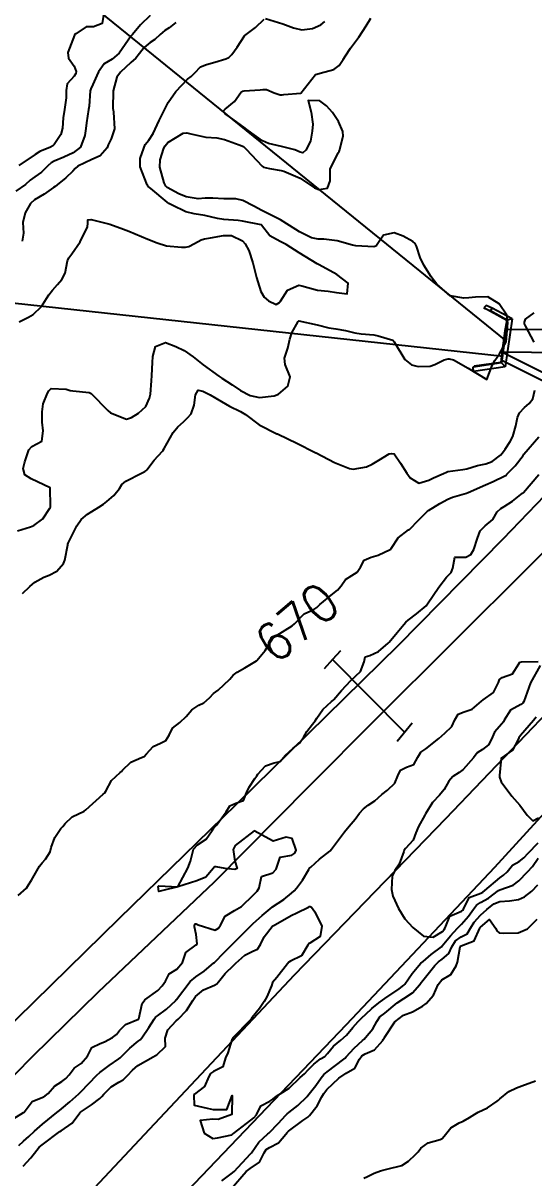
# Model space of a CAD drawing. Header units: metres. Extents: x 298520 to 308411, y 7433745 to 7450750.
# Drawn here: x 300697.7 to 300751.6, y 7446866.2 to 7446988.2 of the extents above; entities that cross this region are included whole.
import ezdxf
from ezdxf.enums import TextEntityAlignment as Align

# ---------------------------------------------------------------- set-up
doc = ezdxf.new("R2010")
doc.units = ezdxf.units.M
doc.header["$LTSCALE"] = 10
doc.linetypes.add('CONTINUO', pattern=[0])
doc.linetypes.add('TRACEJADO', pattern=[8.7, 8, -0.7])
for name, color, linetype in [('BUEIRO', 151, 'Continuous'), ('Cotas', 45, 'Continuous'), ('Curvas de Nivel 1m', 11, 'Continuous'), ('Curvas de Nivel 5m', 15, 'Continuous'), ('GALERIA', 45, 'Continuous'), ('Linha Férrea', 251, 'TRACKS'), ('Pórtico', 62, 'Continuous'), ('TEXTO', 45, 'Continuous'), ('Vias Primárias', 230, 'Continuous')]:
    doc.layers.add(name, color=color, linetype=linetype)
doc.styles.add('Style-STANDARD', font='STANDARD.shx')
doc.linetypes.add('TRACKS', pattern='A,0.15,[130,ltypeshp.shx,S=0.25,R=0,X=0,Y=0],0.15', length=0.3)

msp = doc.modelspace()

# ---------------------------------------------------------------- linework, layer by layer
at = {"layer": 'BUEIRO', "linetype": 'TRACEJADO', "flags": 128}
for points in [[(300774.69, 7446940.2), (300748.26, 7446953.43)], [(300774.17, 7446939.6), (300748.18, 7446952.58)]]:
    msp.add_lwpolyline(points, dxfattribs=at)
at = {"layer": 'BUEIRO', "linetype": 'CONTINUO'}
msp.add_polyline3d([(300746.35, 7446958.13, 667.45), (300747.05, 7446957.81, 669.14), (300747.24, 7446958.09, 669.14), (300746.59, 7446958.36, 667.44)], close=True, dxfattribs=at)
for points in [[(300748.83, 7446956.82, 669.11), (300748.79, 7446956.77, 667.13), (300746.35, 7446958.13, 667.45)], [(300749.36, 7446956.94, 669.1), (300747.24, 7446958.09, 669.14)], [(300748.83, 7446956.82, 669.11), (300747.05, 7446957.81, 669.14)], [(300748.79, 7446956.77, 667.13), (300748.58, 7446955.7, 666.4), (300748.28, 7446953.61, 666.43), (300748.16, 7446952.35, 667.29)], [(300749.36, 7446956.94, 669.1), (300748.83, 7446956.82, 669.11), (300748.22, 7446952.3, 669.18), (300748.61, 7446951.89, 669.18)], [(300749.36, 7446956.94, 669.1), (300748.61, 7446951.89, 669.18)], [(300748.22, 7446952.3, 669.18), (300745.22, 7446951.86, 669.18), (300745.34, 7446951.95, 667.27)], [(300748.61, 7446951.89, 669.18), (300745.28, 7446951.39, 669.17), (300745.22, 7446951.86, 669.18)], [(300748.22, 7446952.3, 669.18), (300748.16, 7446952.35, 667.29), (300745.34, 7446951.95, 667.27)]]:
    msp.add_polyline3d(points, dxfattribs=at)
at = {"layer": 'Curvas de Nivel 1m', "flags": 128}
for points, elevation in [([(300711.11, 7446988.99), (300710.11, 7446988.02), (300709.24, 7446987.01), (300709.18, 7446986.94), (300709.11, 7446986.85), (300707.84, 7446985.03), (300707.09, 7446984.39), (300706.24, 7446983.89), (300705.64, 7446983.05), (300705.48, 7446982.65), (300705.05, 7446981.71), (300704.84, 7446981.27), (300704.79, 7446981.06), (300704.66, 7446979.43), (300704.61, 7446979.06), (300704.4, 7446977.67), (300704.31, 7446977.07), (300704.23, 7446976.31), (300703.75, 7446975.08), (300702.97, 7446974.48), (300702.01, 7446974.05), (300700.96, 7446973.6), (300700.64, 7446973.43), (300700.29, 7446973.12), (300699.62, 7446972.44), (300698.94, 7446971.95), (300698.45, 7446971.61), (300697.93, 7446971.14), (300696.92, 7446970.45)], 668), ([(300697.09, 7446934.55), (300698.49, 7446934.98), (300698.84, 7446935.13), (300699.79, 7446935.84), (300700.52, 7446936.95), (300700.57, 7446937.07), (300700.58, 7446937.11), (300700.54, 7446939.11), (300698.55, 7446940.04), (300697.89, 7446940.47), (300697.71, 7446941.14), (300697.88, 7446941.83), (300698.3, 7446943.13), (300698.6, 7446943.47), (300699.68, 7446944.04), (300699.82, 7446945.12), (300699.69, 7446946.05), (300699.7, 7446947.12), (300699.81, 7446947.96), (300700.26, 7446949.11), (300700.42, 7446949.36), (300700.67, 7446949.61), (300702.25, 7446949.51), (300702.67, 7446949.4), (300702.94, 7446949.36), (300704.66, 7446949.16), (300704.88, 7446949.06), (300706.65, 7446947.26), (300706.92, 7446947.04), (300708.63, 7446946.34), (300709.13, 7446946.52), (300709.88, 7446947), (300710.65, 7446947.7), (300711.06, 7446948.58), (300711.15, 7446948.99), (300711.27, 7446950.39), (300711.3, 7446950.98), (300711.35, 7446952.34), (300711.38, 7446952.98), (300711.68, 7446954.03), (300712.73, 7446954.46), (300713.81, 7446954.04), (300714.72, 7446953.6), (300715.65, 7446952.93), (300716.7, 7446952.09), (300718.37, 7446950.9), (300718.68, 7446950.69), (300719.76, 7446949.97), (300720.67, 7446949.39), (300721.66, 7446948.86), (300722.66, 7446948.63), (300724.21, 7446948.83), (300724.66, 7446949), (300725.65, 7446949.83), (300725.91, 7446950.81), (300725.39, 7446952.12), (300725.31, 7446952.81), (300725.67, 7446953.87), (300725.85, 7446954.81), (300726.06, 7446955.48), (300726.75, 7446956.69), (300726.82, 7446956.73), (300728.75, 7446956.31), (300730, 7446956.02), (300730.74, 7446955.9), (300731.75, 7446955.73), (300732.74, 7446955.49), (300733.4, 7446955.38), (300734.74, 7446955.26), (300735.2, 7446955.16), (300736.73, 7446954.7), (300736.78, 7446954.68), (300736.9, 7446954.51), (300738, 7446952.67), (300738.7, 7446952.09), (300739.43, 7446951.92), (300740.7, 7446951.96), (300741.19, 7446952.14), (300742.16, 7446952.62), (300742.58, 7446952.74), (300742.71, 7446952.74), (300743.17, 7446952.61), (300744.7, 7446951.75), (300746.68, 7446950.56), (300747.25, 7446952.01), (300747.53, 7446952.55), (300748.01, 7446953.25), (300748.73, 7446954.54), (300748.9, 7446956.54), (300748.77, 7446957.35), (300747.97, 7446958.55), (300746.79, 7446959.27), (300745.47, 7446959.26), (300744.79, 7446959.16), (300744.26, 7446959.13), (300742.79, 7446959.4), (300741.41, 7446960.62), (300740.81, 7446961.4), (300740.01, 7446962.64), (300739.64, 7446963.45), (300739.23, 7446964.65), (300739.11, 7446964.91), (300738.86, 7446965.14), (300737.84, 7446965.69), (300736.87, 7446966.03), (300735.77, 7446965.78), (300735.01, 7446964.7), (300734.93, 7446964.62), (300734.85, 7446964.6), (300734.73, 7446964.58), (300732.85, 7446964.67), (300732.49, 7446964.73), (300730.86, 7446965.18), (300729.45, 7446965.36), (300728.86, 7446965.36), (300728.14, 7446965.51), (300726.87, 7446966.13), (300725.84, 7446966.81), (300724.88, 7446967.43), (300723.74, 7446967.99), (300722.9, 7446968.39), (300722.05, 7446968.86), (300720.91, 7446969.47), (300720.16, 7446969.63), (300718.91, 7446969.62), (300717.72, 7446969.72), (300716.91, 7446969.71), (300716.18, 7446969.65), (300714.91, 7446969.85), (300714.13, 7446970.17), (300712.92, 7446970.84), (300712.78, 7446970.97), (300712.6, 7446971.31), (300712.12, 7446972.98), (300712.18, 7446973.76), (300712.57, 7446974.97), (300712.7, 7446975.25), (300712.98, 7446975.58), (300714.61, 7446976.57), (300714.99, 7446976.62), (300715.41, 7446976.51), (300716.99, 7446976.16), (300718.16, 7446976.08), (300718.98, 7446975.9), (300720.5, 7446975.35), (300720.98, 7446975.16), (300721.25, 7446974.87), (300722.96, 7446973.07), (300723.09, 7446972.98), (300723.73, 7446972.84), (300724.95, 7446972.61), (300725.22, 7446972.54), (300726.94, 7446971.81), (300728.48, 7446970.78), (300728.92, 7446970.62), (300729.86, 7446970.77), (300730.14, 7446971.55), (300730.11, 7446972.76), (300730.97, 7446974.5), (300731.07, 7446974.65), (300731.11, 7446974.75), (300731.49, 7446976.25), (300731.46, 7446976.75), (300731.01, 7446977.82), (300730.36, 7446978.76), (300729.73, 7446979.47), (300729.03, 7446979.98), (300727.82, 7446980.01), (300728.11, 7446978.79), (300728.28, 7446977.52), (300728.21, 7446976.79), (300728.06, 7446975.71), (300727.56, 7446974.79), (300727.25, 7446974.51), (300726.97, 7446974.57), (300726.41, 7446974.81), (300724.98, 7446975.17), (300723.61, 7446975.48), (300722.98, 7446975.76), (300721.46, 7446976.87), (300721, 7446977.21), (300719.84, 7446978.05), (300719.02, 7446978.6), (300718.84, 7446978.89), (300719.03, 7446979.12), (300720.01, 7446979.91), (300720.7, 7446980.87), (300720.9, 7446981.02), (300721.04, 7446981.05), (300722.75, 7446981.14), (300723.05, 7446981.2), (300723.39, 7446981.19), (300724.22, 7446980.83), (300724.83, 7446980.61), (300725.04, 7446980.62), (300725.22, 7446980.64), (300727.04, 7446980.8), (300728.58, 7446982.78), (300728.95, 7446982.89), (300729.07, 7446982.91), (300730.52, 7446983.3), (300731.08, 7446983.72), (300731.49, 7446984.34), (300731.73, 7446984.74), (300732.28, 7446985.56), (300733.11, 7446986.67), (300733.16, 7446986.73), (300733.94, 7446987.91), (300734.41, 7446988.71)], 668), ([(300706.2, 7446989.05), (300706.03, 7446988.15), (300705.12, 7446987.82), (300704.37, 7446987.82), (300703.28, 7446987.08), (300703.18, 7446987.02), (300703.11, 7446986.93), (300702.43, 7446985.09), (300702.48, 7446984.48), (300703.08, 7446983.65), (300703.29, 7446983.08), (300703.26, 7446982.88), (300703.07, 7446982.58), (300702.36, 7446981.79), (300702.25, 7446981.09), (300702.23, 7446980.29), (300702.05, 7446979.09), (300701.93, 7446978.18), (300701.85, 7446977.1), (300701.67, 7446976.42), (300700.98, 7446975.38), (300700.84, 7446975.25), (300700.59, 7446975.11), (300699.47, 7446974.63), (300698.96, 7446974.33), (300697.24, 7446973.16)], 669), ([(300697.27, 7446956.64), (300698.28, 7446957.14), (300698.77, 7446957.42), (300699.64, 7446958.26), (300700.16, 7446959.12), (300700.41, 7446959.49), (300700.79, 7446959.98), (300701.31, 7446960.59), (300701.78, 7446961.1), (300702.14, 7446961.77), (300702.39, 7446963.09), (300702.52, 7446963.41), (300702.84, 7446963.82), (300703.71, 7446965.08), (300704.49, 7446966.69), (300704.54, 7446967.07), (300704.54, 7446967.4), (300704.88, 7446967.46), (300706.57, 7446967.04), (300706.87, 7446966.95), (300708.29, 7446966.44), (300708.86, 7446966.21), (300710.21, 7446965.64), (300710.86, 7446965.38), (300711.84, 7446964.98), (300712.85, 7446964.67), (300714.44, 7446964.53), (300714.85, 7446964.54), (300715.2, 7446964.59), (300715.78, 7446964.93), (300716.49, 7446965.29), (300716.86, 7446965.4), (300717.48, 7446965.53), (300718.86, 7446965.76), (300719.72, 7446965.75), (300720.86, 7446965.21), (300721.15, 7446964.87), (300721.54, 7446964.17), (300721.96, 7446962.86), (300722.35, 7446961.31), (300722.48, 7446960.85), (300722.79, 7446959.86), (300723.17, 7446959.23), (300723.61, 7446958.84), (300724.43, 7446958.48), (300724.78, 7446958.68), (300724.84, 7446958.76), (300724.88, 7446958.82), (300725.61, 7446959.99), (300726.8, 7446960.52), (300727.15, 7446960.45), (300728.79, 7446959.98), (300729.92, 7446959.89), (300730.79, 7446959.75), (300731.93, 7446959.6), (300732.01, 7446960.74), (300730.82, 7446961.64), (300728.95, 7446962.66), (300728.83, 7446962.74), (300728.77, 7446962.78), (300726.84, 7446963.93), (300725.49, 7446964.81), (300724.86, 7446965.14), (300723.74, 7446965.72), (300722.89, 7446966.85), (300722.87, 7446966.87), (300722.85, 7446966.88), (300720.88, 7446967.29), (300720.41, 7446967.35), (300718.88, 7446967.46), (300718.21, 7446967.57), (300716.89, 7446967.87), (300715.76, 7446968.06), (300714.89, 7446968.26), (300713.44, 7446968.96), (300713.09, 7446969.15), (300712.91, 7446969.28), (300711.17, 7446970.74), (300710.92, 7446970.94), (300710.88, 7446970.99), (300710.81, 7446971.11), (300710.05, 7446973), (300710.07, 7446973.89), (300710.45, 7446975), (300710.6, 7446975.37), (300710.98, 7446975.83), (300711.43, 7446976.54), (300711.65, 7446976.98), (300712.08, 7446977.91), (300712.6, 7446978.97), (300712.74, 7446979.26), (300713.03, 7446979.81), (300713.84, 7446980.96), (300715.06, 7446982.26), (300715.43, 7446982.56), (300715.84, 7446982.93), (300716.43, 7446983.57), (300717.08, 7446983.81), (300717.93, 7446984.06), (300719.09, 7446984.41), (300719.42, 7446984.55), (300719.73, 7446984.88), (300720.31, 7446985.67), (300721.08, 7446986.87), (300721.09, 7446986.89), (300721.11, 7446986.9), (300722.25, 7446987.74), (300723.14, 7446988.62)], 667), ([(300723.3, 7446988.69), (300725.13, 7446988.11), (300726.25, 7446987.69), (300727.12, 7446987.48), (300728.27, 7446987.64), (300729.13, 7446988.01), (300729.55, 7446988.36)], 667), ([(300713.84, 7446988.26), (300713.12, 7446987.69), (300712.67, 7446987.42), (300712.16, 7446986.98), (300711.62, 7446986.47), (300711.1, 7446986.15), (300710.47, 7446985.62), (300709.98, 7446985), (300709.59, 7446984.5), (300709.08, 7446984.03), (300707.98, 7446983.03), (300707.61, 7446982.49), (300707.21, 7446981.04), (300707.16, 7446979.17), (300707.19, 7446979.04), (300707.25, 7446978.8), (300707.33, 7446977.03), (300706.98, 7446975.98), (300706.69, 7446975.33), (300706.57, 7446975.04), (300705.85, 7446974.17), (300704.96, 7446973.78), (300703.46, 7446973.08), (300703.19, 7446972.85), (300702.94, 7446972.56), (300702.19, 7446971.84), (300701.29, 7446971.11), (300701.08, 7446970.95), (300700.92, 7446970.84), (300699.91, 7446970.13), (300698.91, 7446969.52), (300698.46, 7446969.14), (300697.9, 7446968.14), (300697.65, 7446967.15), (300697.73, 7446966.02), (300697.61, 7446965.15)], 667), ([(300751.67, 7446954.5), (300750.75, 7446956.23), (300750.67, 7446956.43), (300750.66, 7446956.51), (300750.66, 7446956.6), (300750.76, 7446956.92), (300751.67, 7446957.6)], 669), ([(300697.63, 7446927.93), (300698.42, 7446928.68), (300698.94, 7446929.13), (300699.88, 7446929.67), (300700.43, 7446929.86), (300701.26, 7446930.29), (300701.95, 7446931.09), (300702.1, 7446931.45), (300702.4, 7446933.09), (300702.41, 7446933.15), (300702.47, 7446933.27), (300703.37, 7446935.08), (300703.83, 7446935.74), (300704.51, 7446936.33), (300704.97, 7446936.6), (300705.68, 7446937.05), (300706.18, 7446937.39), (300706.53, 7446937.64), (300707.29, 7446938.28), (300707.87, 7446939.03), (300708.13, 7446939.44), (300708.55, 7446939.8), (300710.21, 7446940.65), (300710.56, 7446940.82), (300710.67, 7446940.88), (300710.75, 7446940.99), (300711.55, 7446942.01), (300712.43, 7446942.97), (300712.5, 7446943.07), (300712.6, 7446943.27), (300713.54, 7446944.96), (300714.04, 7446945.53), (300714.63, 7446946.09), (300715.07, 7446946.5), (300715.44, 7446946.93), (300715.75, 7446947.83), (300715.9, 7446948.93), (300716.17, 7446949.42), (300716.67, 7446949.33), (300717.45, 7446948.91), (300718.66, 7446948.21), (300719.5, 7446947.73), (300720.65, 7446947.18), (300721.2, 7446946.86), (300722.63, 7446945.77), (300724.5, 7446944.82), (300724.59, 7446944.8), (300724.61, 7446944.8), (300724.65, 7446944.78), (300726.6, 7446943.82), (300728.55, 7446942.82), (300728.59, 7446942.81), (300728.61, 7446942.8), (300728.64, 7446942.78), (300730.58, 7446941.79), (300732.16, 7446941.15), (300732.57, 7446941.07), (300733.96, 7446941.33), (300734.58, 7446941.6), (300735.25, 7446942.03), (300736.37, 7446942.68), (300736.59, 7446942.74), (300736.87, 7446942.68), (300737.56, 7446941.69), (300738.23, 7446940.66), (300738.56, 7446940.16), (300739.49, 7446939.58), (300740.56, 7446939.9), (300741.04, 7446940.14), (300742.1, 7446940.61), (300742.41, 7446940.77), (300742.57, 7446940.82), (300744.14, 7446941.03), (300744.57, 7446941.11), (300745.7, 7446941.45), (300746.58, 7446941.65), (300747.25, 7446941.88), (300748.1, 7446942.54), (300748.33, 7446942.81), (300748.6, 7446943.19), (300749.14, 7446944), (300749.41, 7446944.53), (300749.75, 7446945.65), (300749.93, 7446946.52), (300750.14, 7446947.02), (300750.65, 7446947.58), (300751.15, 7446948.01), (300751.53, 7446948.5), (300751.74, 7446949.43)], 669), ([(300696.55, 7446872.35), (300697.75, 7446873.09), (300697.81, 7446873.14), (300698.64, 7446874.25), (300699.78, 7446874.73), (300700.04, 7446874.85), (300700.35, 7446875.1), (300701.01, 7446875.87), (300701.8, 7446876.36), (300702.21, 7446876.68), (300702.56, 7446877.08), (300703.09, 7446877.8), (300703.82, 7446878.29), (300704.48, 7446879.06), (300704.94, 7446879.95), (300705.84, 7446880.39), (300706.3, 7446880.58), (300707.12, 7446881.03), (300707.55, 7446881.33), (300707.86, 7446881.75), (300708.5, 7446882.38), (300709.87, 7446882.95), (300709.91, 7446883), (300710.28, 7446884.61), (300710.56, 7446884.99), (300711.91, 7446886), (300712.38, 7446886.5), (300712.73, 7446886.96), (300713.13, 7446887.76), (300713.94, 7446888.23), (300714.52, 7446888.94), (300714.89, 7446890.01), (300715.97, 7446890.8), (300716.03, 7446890.86), (300716.07, 7446890.92), (300715.98, 7446891.92), (300715.79, 7446892.72), (300715.8, 7446892.92), (300715.88, 7446893.04), (300715.99, 7446893.03), (300716.2, 7446892.92), (300717.99, 7446892.37), (300718.32, 7446892.57), (300718.54, 7446892.89), (300719.04, 7446893.85), (300720.02, 7446894.45), (300720.77, 7446894.87), (300722.03, 7446896.08), (300722.4, 7446896.48), (300722.61, 7446896.84), (300722.88, 7446898.02), (300724.06, 7446898.43), (300724.42, 7446898.82), (300724.84, 7446900.06), (300726.09, 7446900.3), (300726.39, 7446900.5), (300726.52, 7446900.8), (300726.11, 7446902.06), (300725.48, 7446902.18), (300724.1, 7446901.77), (300722.11, 7446902.85), (300720.1, 7446901.3), (300719.88, 7446900.88), (300720.07, 7446899.67), (300720.31, 7446898.88), (300720.06, 7446898.78), (300719.02, 7446898.89), (300718.07, 7446899.07), (300717.91, 7446899.06), (300717.79, 7446898.9), (300716.99, 7446897.97), (300716.05, 7446897.58), (300714.04, 7446896.95), (300712.44, 7446896.56), (300712.04, 7446896.44), (300711.97, 7446896.97), (300711.99, 7446897.03), (300712.04, 7446897.05), (300714.04, 7446896.95), (300715.11, 7446898.93), (300715.36, 7446899.64), (300715.7, 7446900.93), (300716.1, 7446901.39), (300717.04, 7446901.97), (300717.65, 7446902.9), (300717.84, 7446903.18), (300718.12, 7446903.47), (300719.15, 7446904.88), (300719.52, 7446905.5), (300720.15, 7446905.77), (300720.96, 7446906.06), (300721.29, 7446906.86), (300721.56, 7446907.46), (300722.18, 7446908.38), (300722.37, 7446908.66), (300722.48, 7446908.85), (300723.3, 7446909.73), (300724.2, 7446910.03), (300724.83, 7446910.2), (300725.37, 7446910.81), (300726.22, 7446911.59), (300726.9, 7446912.12), (300727.36, 7446912.79), (300727.67, 7446913.35), (300728.25, 7446914.12), (300728.55, 7446914.48), (300728.72, 7446914.78), (300729.36, 7446915.67), (300730.28, 7446916.51), (300730.4, 7446916.63), (300730.51, 7446916.75), (300731.34, 7446917.69), (300732.3, 7446918.73), (300733.34, 7446919.69), (300733.71, 7446920.72), (300733.81, 7446921.24), (300734.33, 7446921.38), (300735.24, 7446921.8), (300736.27, 7446922.68), (300736.35, 7446922.78), (300737.2, 7446923.83), (300737.92, 7446924.66), (300738.13, 7446924.91), (300738.38, 7446925.1), (300739.26, 7446925.78), (300740.25, 7446926.64), (300740.33, 7446926.72), (300740.4, 7446926.83), (300741.61, 7446928.62), (300742.43, 7446929.66), (300742.9, 7446930.15), (300743.1, 7446930.6), (300743.29, 7446931.77), (300744.46, 7446931.79), (300745, 7446932.05), (300745.3, 7446932.58), (300745.7, 7446933.78), (300745.96, 7446934.57), (300746.5, 7446935.09), (300747.31, 7446935.75), (300747.75, 7446936.55), (300748.15, 7446936.91), (300748.52, 7446937.14), (300749.37, 7446937.69), (300750.44, 7446938.52), (300750.5, 7446938.57), (300750.54, 7446938.61), (300752.15, 7446940.5)], 671), ([(300697.25, 7446869.61), (300697.72, 7446870.08), (300698.3, 7446870.56), (300698.9, 7446871.13), (300699.74, 7446871.88), (300701.25, 7446873.1), (300701.54, 7446873.31), (300701.76, 7446873.49), (300702.62, 7446874.23), (300703.58, 7446875.07), (300703.69, 7446875.17), (300703.78, 7446875.27), (300705.49, 7446877.04), (300705.81, 7446877.34), (300706.78, 7446878.06), (300707.82, 7446878.77), (300707.96, 7446878.88), (300708.08, 7446879.02), (300708.95, 7446879.9), (300709.85, 7446880.63), (300710.06, 7446880.79), (300710.23, 7446880.99), (300710.97, 7446882.08), (300711.55, 7446882.97), (300711.69, 7446883.16), (300711.88, 7446883.32), (300712.83, 7446884.02), (300713.82, 7446884.95), (300713.86, 7446884.99), (300713.9, 7446885.04), (300715.34, 7446886.93), (300715.93, 7446887.45), (300716.83, 7446888.02), (300717.85, 7446888.9), (300717.9, 7446888.95), (300717.94, 7446889), (300718.89, 7446889.96), (300719.8, 7446890.88), (300719.89, 7446890.97), (300719.97, 7446891.06), (300721.78, 7446892.85), (300721.99, 7446893.06), (300722.94, 7446893.91), (300724.01, 7446894.8), (300724.05, 7446894.83), (300725.22, 7446895.62), (300726.03, 7446896.26), (300726.32, 7446896.52), (300726.58, 7446896.79), (300727.21, 7446897.63), (300727.87, 7446898.78), (300727.95, 7446898.9), (300728.07, 7446899.01), (300729, 7446899.85), (300730.09, 7446900.71), (300730.12, 7446900.73), (300730.14, 7446900.76), (300730.26, 7446900.92), (300731.64, 7446902.74), (300732.12, 7446903.35), (300732.75, 7446904.1), (300733.23, 7446904.72), (300733.66, 7446905.2), (300734.15, 7446905.56), (300734.83, 7446906.02), (300735.6, 7446906.69), (300736.17, 7446907.14), (300736.95, 7446907.9), (300737.26, 7446908.67), (300737.57, 7446909.28), (300738.2, 7446909.58), (300738.97, 7446909.88), (300739.4, 7446910.65), (300739.71, 7446911.16), (300740.22, 7446911.52), (300741.6, 7446912.62), (300742.24, 7446913.19), (300742.97, 7446913.88), (300743.3, 7446914.6), (300743.66, 7446915.2), (300744.27, 7446915.42), (300745.14, 7446915.7), (300746.1, 7446916.56), (300746.28, 7446916.71), (300747.38, 7446917.46), (300747.9, 7446918.54), (300748.01, 7446918.84), (300748.31, 7446919.05), (300749.4, 7446919.45), (300750.04, 7446920.52), (300750.17, 7446920.68), (300750.33, 7446920.72), (300752.08, 7446920.74)], 672), ([(300752.32, 7446920.34), (300751.29, 7446918.51), (300750.77, 7446917), (300750.57, 7446916.52), (300750.46, 7446916.34), (300750.28, 7446916.22), (300749.19, 7446915.61), (300748.52, 7446914.54), (300748.43, 7446914.36), (300748.25, 7446914.18), (300747.48, 7446913.3), (300747.17, 7446912.55), (300746.85, 7446911.93), (300746.22, 7446911.47), (300745.67, 7446911.11), (300745.28, 7446910.57), (300744.19, 7446909.33), (300743.75, 7446909.03), (300743.07, 7446908.6), (300742.67, 7446908.11), (300742.17, 7446907.23), (300741.68, 7446906.62), (300740.93, 7446905.85), (300740.2, 7446904.64), (300740.13, 7446904.53), (300739.44, 7446903.33), (300739.17, 7446902.65), (300738.88, 7446901.88), (300738.1, 7446901.01), (300737.95, 7446900.8), (300737.91, 7446900.66), (300737.4, 7446899.34), (300736.95, 7446898.67), (300736.66, 7446898.08), (300736.61, 7446896.67), (300736.76, 7446895.94), (300737.34, 7446894.67), (300738, 7446893.57), (300738.85, 7446892.65), (300739.98, 7446891.73), (300740.99, 7446891.63), (300741.99, 7446892.24), (300742.18, 7446892.42), (300742.28, 7446892.61), (300742.75, 7446893.86), (300744.01, 7446894.38), (300744.14, 7446894.46), (300744.2, 7446894.59), (300744.8, 7446895.81), (300746.04, 7446896.29), (300746.24, 7446896.37), (300746.48, 7446896.56), (300748.06, 7446897.88), (300748.44, 7446898.16), (300748.81, 7446898.53), (300749.37, 7446899.23), (300750.08, 7446899.62), (300750.59, 7446900), (300751.04, 7446900.51), (300752.1, 7446901.58)], 672), ([(300751.87, 7446914.88), (300751.62, 7446914.5), (300750.24, 7446912.93), (300750.07, 7446912.68), (300749.99, 7446912.52), (300749.37, 7446911.38), (300748.2, 7446910.54), (300748.01, 7446908.71), (300748, 7446908.54), (300748.18, 7446908.03), (300749.3, 7446906.53), (300750.15, 7446905.58), (300750.95, 7446904.51), (300751.55, 7446903.92), (300752.13, 7446904.23)], 671), ([(300697.69, 7446867.43), (300698.52, 7446868.31), (300699.13, 7446869.13), (300699.4, 7446869.44), (300699.72, 7446869.7), (300701.59, 7446871.09), (300701.73, 7446871.18), (300702.86, 7446871.96), (300703.67, 7446873.07), (300703.71, 7446873.11), (300703.75, 7446873.15), (300704.92, 7446873.9), (300705.78, 7446874.59), (300706.02, 7446874.8), (300706.22, 7446875.04), (300707, 7446875.82), (300707.8, 7446876.32), (300708.25, 7446876.56), (300708.73, 7446877.01), (300709.26, 7446877.56), (300709.81, 7446878.05), (300711.42, 7446878.98), (300711.68, 7446879.12), (300711.83, 7446879.19), (300712.73, 7446880.07), (300712.71, 7446880.96), (300712.97, 7446881.85), (300713.87, 7446882.77), (300714.08, 7446882.95), (300714.95, 7446883.87), (300715.61, 7446884.92), (300715.91, 7446885.36), (300716.76, 7446886.07), (300717.92, 7446886.57), (300718.14, 7446886.68), (300718.33, 7446886.9), (300719.04, 7446887.78), (300719.94, 7446888.66), (300720.16, 7446888.88), (300721.1, 7446889.71), (300721.96, 7446890.13), (300722.44, 7446890.37), (300722.76, 7446890.84), (300723.17, 7446891.65), (300723.99, 7446892.75), (300724.09, 7446892.83), (300726, 7446893.91), (300726.62, 7446894.18), (300727.85, 7446894.78), (300727.94, 7446894.85), (300728.01, 7446894.88), (300728.15, 7446894.78), (300728.49, 7446894.29), (300729.26, 7446892.77), (300729.08, 7446891.68), (300727.97, 7446890.98), (300727.84, 7446890.91), (300727.77, 7446890.78), (300727.11, 7446889.64), (300725.95, 7446889.08), (300725.75, 7446888.99), (300725.61, 7446888.81), (300724.48, 7446887.37), (300724.05, 7446886.83), (300723.92, 7446886.49), (300723.43, 7446885.31), (300723.15, 7446884.84), (300722.65, 7446884.08), (300721.88, 7446883.13), (300721.77, 7446882.96), (300721.68, 7446882.85), (300719.85, 7446880.99), (300719.81, 7446880.93), (300719.78, 7446880.88), (300719.3, 7446879.41), (300719.08, 7446878.89), (300718.79, 7446877.91), (300717.81, 7446877.44), (300717.5, 7446877.21), (300717.3, 7446876.9), (300716.84, 7446875.86), (300715.78, 7446875.03), (300715.74, 7446874.92), (300715.77, 7446873.88), (300717.12, 7446873.55), (300717.76, 7446873.4), (300719.22, 7446873.43), (300719.78, 7446874.88), (300719.75, 7446872.88), (300718.28, 7446872.36), (300717.75, 7446872.4), (300716.41, 7446872.25), (300716.83, 7446870.91), (300717.72, 7446870.35), (300718.21, 7446870.41), (300719.73, 7446870.75), (300719.81, 7446870.8), (300719.9, 7446870.88), (300721.75, 7446872.29), (300722.05, 7446872.54), (300722.34, 7446872.84), (300722.81, 7446873.8), (300723.77, 7446874.28), (300724.08, 7446874.52), (300724.47, 7446874.82), (300725.79, 7446875.66), (300726.96, 7446876.79), (300727.4, 7446877.19), (300727.81, 7446877.61), (300728.39, 7446878.2), (300729.12, 7446878.77), (300729.56, 7446879.02), (300729.83, 7446879.33), (300730.49, 7446880.1), (300731.27, 7446880.74), (300731.86, 7446881.28), (300732.51, 7446882.08), (300733.09, 7446882.72), (300733.48, 7446883.11), (300733.88, 7446883.5), (300734.51, 7446884.09), (300735.27, 7446884.7), (300735.64, 7446884.96), (300735.91, 7446885.13), (300737.41, 7446886.16), (300737.92, 7446886.57), (300737.97, 7446886.61), (300738.02, 7446886.66), (300738.78, 7446887.8), (300739.5, 7446888.64), (300739.72, 7446888.86), (300739.95, 7446889.06), (300740.78, 7446889.81), (300741.88, 7446890.61), (300741.97, 7446890.71), (300742.82, 7446891.77), (300743.59, 7446892.59), (300743.78, 7446892.8), (300744, 7446893.01), (300744.75, 7446893.84), (300745.25, 7446894.58), (300745.58, 7446895.02), (300746.02, 7446895.28), (300746.84, 7446895.75), (300747.91, 7446896.54), (300748.04, 7446896.61), (300749.45, 7446897.13), (300750.05, 7446897.56), (300750.98, 7446898.51), (300751.49, 7446899.08), (300752.09, 7446899.98)], 673), ([(300718.67, 7446865.89), (300719.68, 7446866.61), (300719.99, 7446866.88), (300721.7, 7446868.72), (300721.77, 7446868.79), (300721.81, 7446868.85), (300722.58, 7446869.98), (300723.55, 7446870.83), (300723.65, 7446870.92), (300723.73, 7446871), (300724.63, 7446871.94), (300725.45, 7446872.81), (300725.6, 7446872.97), (300725.76, 7446873.1), (300726.71, 7446873.85), (300727.68, 7446874.78), (300727.78, 7446874.9), (300728.6, 7446875.96), (300729.19, 7446876.77), (300729.46, 7446877.11), (300729.81, 7446877.39), (300731.58, 7446878.73), (300731.71, 7446878.85), (300731.83, 7446878.98), (300732.66, 7446879.9), (300733.54, 7446880.71), (300733.71, 7446880.86), (300733.86, 7446881.01), (300734.64, 7446881.93), (300735.05, 7446882.7), (300735.38, 7446883.19), (300735.89, 7446883.6), (300737.2, 7446884.67), (300737.9, 7446885.15), (300738.83, 7446885.73), (300739.6, 7446886.64), (300739.73, 7446886.83), (300739.93, 7446887.06), (300741.19, 7446888.62), (300741.56, 7446889.01), (300741.95, 7446889.29), (300742.66, 7446889.9), (300742.99, 7446890.6), (300743.36, 7446891.22), (300743.98, 7446891.65), (300744.58, 7446891.99), (300744.96, 7446892.58), (300745.35, 7446893.22), (300746.01, 7446893.95), (300746.66, 7446894.56), (300747.43, 7446895.14), (300748.03, 7446895.4), (300749.08, 7446895.48), (300750.03, 7446895.6), (300750.67, 7446895.88), (300751.42, 7446896.5), (300752.05, 7446897.17)], 674), ([(300733.68, 7446866.15), (300734.06, 7446866.33), (300734.77, 7446866.7), (300735.43, 7446866.94), (300735.69, 7446867.02), (300736.12, 7446867.11), (300737.69, 7446867.49), (300738.4, 7446867.95), (300739.14, 7446868.65), (300739.41, 7446868.94), (300739.71, 7446869.34), (300740.46, 7446869.89), (300741.73, 7446870.24), (300741.96, 7446870.37), (300742.15, 7446870.61), (300742.87, 7446871.47), (300743.75, 7446872), (300744.16, 7446872.17), (300744.84, 7446872.58), (300745.39, 7446872.94), (300745.76, 7446873.12), (300746.73, 7446873.6), (300747.78, 7446874.31), (300747.91, 7446874.41), (300748.05, 7446874.54), (300749.01, 7446875.31), (300749.79, 7446875.72), (300750.38, 7446875.93), (300751.8, 7446876.43)], 676)]:
    msp.add_lwpolyline(points, dxfattribs=dict(at, elevation=elevation))
at = {"layer": 'Curvas de Nivel 5m', "flags": 128}
for points, elevation in [([(300697.17, 7446896.01), (300698.04, 7446896.8), (300698.28, 7446897.14), (300698.57, 7446897.65), (300699.43, 7446899.12), (300699.71, 7446899.47), (300700.07, 7446899.86), (300700.54, 7446900.65), (300700.67, 7446901.1), (300701.04, 7446902.16), (300701.68, 7446903.09), (300701.88, 7446903.33), (300702.12, 7446903.64), (300702.87, 7446904.34), (300704.14, 7446904.95), (300704.33, 7446905.07), (300706.16, 7446906.73), (300706.32, 7446906.88), (300706.43, 7446907.04), (300707.02, 7446908.19), (300707.94, 7446909.02), (300708.08, 7446909.13), (300708.19, 7446909.26), (300709.08, 7446910.13), (300710.21, 7446910.61), (300710.47, 7446910.72), (300710.73, 7446910.98), (300711.42, 7446911.78), (300712.22, 7446912.11), (300712.78, 7446912.41), (300713.12, 7446912.96), (300713.48, 7446913.71), (300714.25, 7446914.32), (300714.91, 7446914.94), (300715.53, 7446915.66), (300716.27, 7446916.12), (300716.79, 7446916.4), (300717.37, 7446916.91), (300717.82, 7446917.37), (300718.29, 7446917.72), (300719.52, 7446918.88), (300719.88, 7446919.31), (300720.31, 7446919.63), (300721.1, 7446920.09), (300722.33, 7446920.81), (300722.36, 7446920.83), (300722.38, 7446920.85), (300723.26, 7446921.92), (300723.84, 7446922.84), (300724.04, 7446923.15), (300724.36, 7446923.41), (300726.1, 7446924.53), (300726.37, 7446924.74), (300726.41, 7446924.77), (300726.43, 7446924.8), (300727.39, 7446925.79), (300728.39, 7446926.24), (300728.71, 7446926.46), (300729.04, 7446926.77), (300730.41, 7446927.91), (300730.89, 7446928.27), (300731.29, 7446928.74), (300731.74, 7446929.43), (300732.43, 7446929.83), (300732.98, 7446930.18), (300733.34, 7446930.72), (300733.71, 7446931.47), (300734.46, 7446931.79), (300735.18, 7446931.98), (300736.47, 7446932.59), (300736.52, 7446932.63), (300736.56, 7446932.68), (300737.32, 7446933.83), (300738.41, 7446934.66), (300738.47, 7446934.69), (300738.49, 7446934.71), (300739.46, 7446935.7), (300740.42, 7446936.63), (300740.52, 7446936.71), (300741.7, 7446937.45), (300742.54, 7446937.91), (300743.05, 7446938.1), (300744.54, 7446938.52), (300744.71, 7446938.59), (300746.55, 7446939.43), (300747.33, 7446939.78), (300748.56, 7446940.35), (300748.68, 7446940.42), (300748.8, 7446940.54), (300749.68, 7446941.43), (300750.5, 7446942.52), (300750.54, 7446942.58), (300750.59, 7446942.65), (300752.15, 7446944.5)], 670), ([(300719.66, 7446865.03), (300721.27, 7446866.86), (300721.69, 7446867.19), (300722.67, 7446867.86), (300723.16, 7446868.84), (300723.36, 7446869.18), (300723.71, 7446869.41), (300724.66, 7446869.88), (300725.45, 7446870.81), (300725.57, 7446870.97), (300725.74, 7446871.12), (300727.23, 7446872.27), (300727.75, 7446872.62), (300727.84, 7446872.69), (300727.93, 7446872.78), (300728.74, 7446873.8), (300729.23, 7446874.77), (300729.44, 7446875.11), (300729.79, 7446875.52), (300731.03, 7446876.74), (300731.81, 7446877.24), (300732.73, 7446877.8), (300733.23, 7446878.72), (300733.46, 7446879.08), (300733.83, 7446879.31), (300734.81, 7446879.73), (300735.69, 7446880.69), (300735.74, 7446880.8), (300735.86, 7446881.01), (300736.95, 7446882.67), (300737.88, 7446883.37), (300738.82, 7446883.72), (300739.89, 7446884.34), (300740.26, 7446884.63), (300741.03, 7446885.5), (300741.53, 7446886.62), (300741.93, 7446887.11), (300742.86, 7446887.67), (300743.44, 7446888.6), (300743.56, 7446888.98), (300743.85, 7446890.59), (300743.89, 7446890.68), (300743.97, 7446890.72), (300745.32, 7446891.23), (300745.92, 7446892.57), (300745.94, 7446892.62), (300745.99, 7446892.67), (300746.94, 7446893.5), (300747.62, 7446892.55), (300747.74, 7446892.29), (300747.99, 7446892.09), (300748.48, 7446892.05), (300749.99, 7446892.07), (300750.98, 7446892.51), (300752, 7446893.51)], 675)]:
    msp.add_lwpolyline(points, dxfattribs=dict(at, elevation=elevation))
at = {"layer": 'GALERIA', "linetype": 'TRACEJADO', "flags": 128}
for points in [[(300748.61, 7446955.86), (300811.14, 7446955.35)], [(300748.26, 7446953.46), (300811.45, 7446952.95)]]:
    msp.add_lwpolyline(points, dxfattribs=at)
at = {"layer": 'Linha Férrea', "flags": 128}
for points in [[(298729.26, 7450749.95), (298734.81, 7450730.65), (298742.34, 7450703.45), (298750.12, 7450676.24), (298757.89, 7450649.2), (298765.19, 7450623.71), (298769.98, 7450606.42), (298776.49, 7450583.29), (298783.06, 7450560.25), (298788.16, 7450542.21), (298793.82, 7450521.58), (298798.12, 7450506.61), (298804.39, 7450484.42), (298809.29, 7450466.84), (298814.55, 7450448.86), (298819.56, 7450431.22), (298826.27, 7450408.65), (298831.93, 7450389.31), (298837.13, 7450370.78), (298842.09, 7450352.4), (298847.8, 7450331.82), (298852.15, 7450316.41), (298858.34, 7450294.77), (298862.97, 7450278.96), (298867.95, 7450260.09), (298870.92, 7450249.95), (298873.72, 7450238.98), (298878.36, 7450222.7), (298882.03, 7450210.36), (298885.6, 7450197.65), (298890.19, 7450181.05), (298894.64, 7450166.01), (298898.99, 7450149.81), (298904.36, 7450131.79), (298908.12, 7450117.71), (298911.93, 7450103.95), (298916.1, 7450089.04), (298920.55, 7450073.4), (298923.21, 7450064.32), (298926.47, 7450052.58), (298930.32, 7450038.96), (298934.72, 7450023.22), (298938.25, 7450011.62), (298941.51, 7449999.19), (298944.4, 7449989.65), (298947.7, 7449977.68), (298952.33, 7449961.49), (298956.97, 7449946.58), (298961.92, 7449929.02), (298965.91, 7449915.26), (298970.08, 7449900.9), (298973.94, 7449887.79), (298977.79, 7449874.85), (298981.55, 7449862.47), (298986.37, 7449847.2), (298989.85, 7449836.37), (298994.58, 7449822.34), (298999.44, 7449807.29), (299004.07, 7449794.27), (299008.7, 7449781.66), (299013.06, 7449770.33), (299018.29, 7449757.72), (299022.32, 7449748.04), (299026.82, 7449737.63), (299031.86, 7449726.85), (299036.81, 7449716.9), (299043.1, 7449705.2), (299047.82, 7449696.53), (299054.33, 7449685.57), (299060.66, 7449675.85), (299069.47, 7449663.1), (299077.54, 7449652.87), (299085.43, 7449643.34), (299089.83, 7449637.78), (299098.73, 7449628.56), (299107.99, 7449618.79), (299117.44, 7449610.03), (299127.08, 7449601.22), (299138.45, 7449591.78), (299150.41, 7449582.65), (299162.78, 7449573.98), (299174, 7449567), (299185.96, 7449560.3), (299199.7, 7449553.22), (299213.25, 7449547.02), (299227.03, 7449541.5), (299242, 7449536.52), (299258.42, 7449531.83), (299277.22, 7449527.81), (299295.93, 7449525.03), (299311.59, 7449523.57), (299326.88, 7449522.88), (299340.97, 7449522.75), (299353.57, 7449523.11), (299369.27, 7449524.07), (299382.83, 7449525.21), (299396.61, 7449526.72), (299414.18, 7449529.5), (299430.97, 7449532.6), (299440.14, 7449534.84), (299451.09, 7449537.49), (299469.67, 7449542.92), (299486.96, 7449547.76), (299510.38, 7449554.83), (299531.41, 7449561.04), (299544.9, 7449564.89), (299559.19, 7449569.07), (299590.2, 7449576.67), (299616.42, 7449582.26), (299645.03, 7449585.8), (299675.25, 7449587.64), (299705.52, 7449586.26), (299732.88, 7449582.83), (299762.58, 7449576.09), (299791.89, 7449566.94), (299816.22, 7449556.9), (299840.77, 7449544.78), (299859.68, 7449534.39), (299878.53, 7449521.31), (299897.38, 7449507.14), (299919.54, 7449486.99), (299927.66, 7449478.63), (299947.13, 7449456.96), (299961.5, 7449437.96), (299971.14, 7449424.78), (299981.87, 7449408.32), (299997.59, 7449383.68), (300016.23, 7449354.96), (300035.86, 7449324.69), (300055.14, 7449295.59), (300073.23, 7449268.4), (300085.87, 7449249.95), (300089.5, 7449244.78), (300101.21, 7449227.65), (300111.2, 7449214.14), (300124.75, 7449194.74), (300135.91, 7449179.76), (300148.3, 7449162.13), (300160.8, 7449144.57), (300173.13, 7449128.48), (300185.52, 7449112.09), (300198.4, 7449095.76), (300207.46, 7449083.98), (300220.09, 7449068.52), (300233.47, 7449051.74), (300246.78, 7449035.35), (300263.48, 7449015.08), (300277.53, 7448998.44), (300292.81, 7448981.5), (300306.69, 7448964.86), (300324.62, 7448944.39), (300340.4, 7448926.52), (300357.9, 7448907.84), (300372.75, 7448891.82), (300392.04, 7448871.05), (300410.72, 7448852.07), (300427.48, 7448834.14), (300439.25, 7448822.86), (300454.9, 7448806.53), (300473.45, 7448788.16), (300493.11, 7448768.81), (300511.71, 7448749.95), (300518.2, 7448743.61), (300525.67, 7448735.98), (300530.89, 7448730.36), (300538.14, 7448723.28), (300543.77, 7448717.62), (300548.92, 7448711.9), (300554.78, 7448706.09), (300562.44, 7448698.57), (300570.48, 7448690.2), (300580.06, 7448680.51), (300590.01, 7448670.63), (300599.1, 7448661.39), (300608.57, 7448651.7), (300616.68, 7448643.32), (300625.58, 7448633.86), (300633.62, 7448625.86), (300641.21, 7448617.86), (300649.58, 7448609.9), (300659.39, 7448599.72), (300667.39, 7448591.23), (300676.1, 7448582.78), (300683.87, 7448574.67), (300691.72, 7448567.15), (300703.33, 7448554.88), (300711.74, 7448546.35), (300718.09, 7448539.77), (300726.51, 7448530.98), (300733.15, 7448523.7), (300741.15, 7448514.42), (300747.43, 7448507.24), (300750.05, 7448504.02), (300758.17, 7448493.99), (300764.85, 7448485.24), (300772.25, 7448475.55), (300781.11, 7448462.86), (300788.18, 7448452.15), (300795.99, 7448439.11), (300802.71, 7448427.66), (300809.14, 7448414.66), (300814.96, 7448402.42), (300819.76, 7448391.6), (300824.72, 7448378.53), (300829.08, 7448366.59), (300833.25, 7448353.86), (300836.59, 7448342.44), (300839.82, 7448330.57), (300842.68, 7448317.91), (300845.76, 7448304.2), (300848.39, 7448291.17), (300849.93, 7448279.9), (300851.84, 7448266.76), (300852.63, 7448254.17), (300852.97, 7448249.95), (300853.72, 7448237.64), (300853.9, 7448226.07), (300854.16, 7448215.15), (300853.84, 7448203.83), (300853.6, 7448192.91), (300852.79, 7448182.25), (300851.99, 7448170.79), (300850.8, 7448159.3), (300849.22, 7448146.77), (300848.15, 7448135.49), (300846.96, 7448124.11), (300845.44, 7448113.55), (300844.22, 7448102.2), (300842.29, 7448090.39), (300840.98, 7448078.33), (300839.61, 7448068.39), (300838.21, 7448056.39), (300836.54, 7448045.17), (300835.02, 7448032.67), (300833.53, 7448020.34), (300832.28, 7448009.21), (300831.09, 7447998.64), (300829.87, 7447985.93), (300828.43, 7447973.71), (300826.55, 7447955.64), (300825.16, 7447943.39), (300824.99, 7447942.25), (300823.84, 7447930.96), (300822.66, 7447919.83), (300821.59, 7447909.07), (300820.24, 7447895.41), (300819.53, 7447885.93), (300818.68, 7447872.07), (300818.3, 7447858.8), (300817.93, 7447851.92), (300817.79, 7447841.86), (300817.93, 7447833.49), (300818.52, 7447815.84), (300820.36, 7447795.88), (300822.45, 7447776.73), (300825.92, 7447759), (300827.72, 7447750.22), (300828.69, 7447743.23), (300830.47, 7447731.54), (300833.75, 7447711.15), (300838.98, 7447681.97), (300842.16, 7447664.85), (300846.25, 7447643.57), (300856.9, 7447587.93), (300861.3, 7447564.71), (300863.73, 7447552.02), (300867.08, 7447534.8), (300870.25, 7447518.15), (300879.14, 7447471.41), (300882.72, 7447452.43), (300886.2, 7447433.44), (300890.62, 7447408.95), (300893.06, 7447394), (300894.89, 7447382.53), (300896.02, 7447374.92), (300897.06, 7447367.88), (300898.67, 7447355.2), (300899.88, 7447344.17), (300901.15, 7447328.57), (300902.42, 7447306.17), (300902.63, 7447290.93), (300902.64, 7447274.91), (300901.21, 7447249.81), (300899.89, 7447235.45), (300897.42, 7447214.97), (300896.24, 7447207.11, -0.017609), (300893.25, 7447191.07), (300890.79, 7447180.01), (300886.35, 7447162.34), (300883.12, 7447151.27), (300877.52, 7447133.87), (300873.86, 7447123.75), (300865.53, 7447103.06), (300859.82, 7447090.39), (300850.5, 7447071.41), (300846.31, 7447063.11), (300836.81, 7447045.83), (300827.66, 7447031.2), (300815.39, 7447013.01), (300803.07, 7446996.23), (300792.97, 7446983.25), (300781.45, 7446969.29), (300759.63, 7446945.43), (300748.36, 7446933.67), (300737.3, 7446922.45), (300720.18, 7446905.64), (300707.82, 7446893.56), (300697.06, 7446883.03), (300686.38, 7446872.22), (300676.51, 7446862.33), (300660.14, 7446845.84), (300651.99, 7446837.64), (300637.92, 7446823.84), (300624.1, 7446810.42), (300614.95, 7446801.57), (300610.11, 7446796.54), (300599.12, 7446785.64, 0.017844), (300588.78, 7446774.61), (300582.97, 7446768.6), (300572.81, 7446757.15), (300570.64, 7446754.42, -0.018804), (300566.87, 7446749.9, -0.021463), (300565.2, 7446747.77, 0.014089), (300560.74, 7446742.24), (300556.82, 7446737.07), (300549.02, 7446726.4), (300544.9, 7446720.15), (300542.99, 7446717.43), (300540.7, 7446714.01), (300534.52, 7446704.13), (300528.81, 7446694.78), (300525.37, 7446688.69), (300519.77, 7446678.44, 0.017217), (300513.56, 7446666.07), (300510.11, 7446659.47), (300505.35, 7446648.44), (300501.39, 7446638.95, 0.017957), (300498.45, 7446631.13), (300492.38, 7446614.65), (300488.09, 7446600.96), (300484.89, 7446590.08), (300482.45, 7446580.53), (300479.03, 7446566.17), (300475, 7446546.19), (300472.25, 7446530.08), (300469.72, 7446510.13), (300467.65, 7446494.09), (300465.34, 7446472.63), (300462.51, 7446448.28), (300460.59, 7446427.75), (300458.17, 7446403.46), (300455.72, 7446377.74), (300453.68, 7446357.58), (300451.18, 7446331.96), (300448.41, 7446302.91), (300446.1, 7446278.46), (300443.95, 7446255.99), (300443.33, 7446249.95), (300441.92, 7446236.03), (300439.71, 7446214.96), (300437.14, 7446189.66), (300434.77, 7446164.49), (300432.99, 7446145.94), (300427.67, 7446092.02), (300425.46, 7446069.07), (300422.05, 7446034.05), (300420.45, 7446017.74), (300416.95, 7445981.75), (300414.16, 7445952.95), (300410.69, 7445916.31), (300408.44, 7445891.81), (300405.72, 7445868.17), (300403.77, 7445842.74), (300401.65, 7445818.65), (300400.34, 7445806.14), (300399.88, 7445801.28), (300399.27, 7445794.56)], [(298905.36, 7450145.03), (298910.21, 7450124.87), (298915, 7450108.01), (298921.74, 7450085.27), (298926.98, 7450064.83), (298931, 7450051.74), (298934.22, 7450039.95), (298937.65, 7450027.98), (298940.46, 7450017.79), (298943.21, 7450008.62), (298945.87, 7449998.81), (298948.85, 7449988.08), (298952.22, 7449977.18), (298954.85, 7449967.64), (298957.89, 7449956.73), (298961.76, 7449943.85), (298964.9, 7449932.56), (298968.97, 7449920.29), (298972.37, 7449908.38), (298975.8, 7449896.21), (298979.29, 7449884.68), (298982.04, 7449875.08), (298985.46, 7449863.46), (298988.89, 7449853.47), (298994.25, 7449836.79), (298999.64, 7449820.01), (299004.12, 7449806.22), (299009.58, 7449791.55), (299017.07, 7449771.92), (299023.85, 7449755.78), (299031.35, 7449735.1), (299042.61, 7449714.77), (299049.16, 7449702.26), (299057.95, 7449687.8), (299067.13, 7449674.03), (299074.39, 7449663.76), (299083.27, 7449652.27), (299093.23, 7449640.21), (299104.87, 7449628.3), (299116.06, 7449616.93), (299127.19, 7449606.97), (299134.85, 7449600.4), (299146.06, 7449591), (299159.8, 7449581.13), (299172.88, 7449572.67), (299188.75, 7449563.55), (299203.49, 7449555.78), (299219.69, 7449548.78), (299229.29, 7449544.98), (299249.7, 7449538.2), (299264.42, 7449534.22), (299286.84, 7449530.18), (299305.28, 7449527.83), (299319.47, 7449527.11), (299340.21, 7449526.73), (299362.58, 7449527.5), (299380.33, 7449528.89), (299402.03, 7449531.43), (299418.39, 7449534.55), (299439.27, 7449538.77), (299455.55, 7449542.61), (299468.22, 7449546.45), (299486.07, 7449551.68), (299502.68, 7449556.43), (299521.87, 7449562.48), (299544.9, 7449569.51), (299558.76, 7449572.87), (299572.65, 7449576.47), (299589.39, 7449580.65), (299603.62, 7449583.9), (299623.71, 7449587.44), (299640.45, 7449589.67), (299657.81, 7449590.98), (299675.92, 7449591.55), (299694.25, 7449591.04), (299708.54, 7449590.13), (299722.18, 7449588.24), (299738.92, 7449585.56), (299759.65, 7449580.82), (299775.25, 7449576.47), (299786.44, 7449572.94), (299797.02, 7449569.28), (299807, 7449565.52), (299816.42, 7449561.56), (299823.6, 7449557.98), (299834.15, 7449553.02), (299842.94, 7449548.64), (299850.95, 7449544.05), (299857.58, 7449540.07), (299867.59, 7449534.04), (299879.68, 7449526.14), (299888.77, 7449519.65), (299901.69, 7449509.71), (299911.3, 7449500.7), (299920.63, 7449492.52), (299928.71, 7449484.63), (299935.81, 7449476.73), (299943.93, 7449467.26), (299951.1, 7449459), (299957.67, 7449450.78), (299963.48, 7449442.67), (299970.77, 7449432.3), (299976.47, 7449423.9), (299982.43, 7449414.86), (299988.89, 7449404.85), (299995.85, 7449394.44), (300002.31, 7449383.93), (300010.89, 7449370.22), (300018.78, 7449358.24), (300026.57, 7449345.89), (300033.39, 7449335.88), (300041.18, 7449324.04), (300049.36, 7449311.84), (300057.29, 7449299.74), (300065.47, 7449287.36), (300073.51, 7449275.7), (300081.01, 7449264.54), (300090.2, 7449251.3), (300091.16, 7449249.95), (300100.52, 7449236.17), (300109.4, 7449223.95), (300117.16, 7449213.19), (300127.34, 7449198.46), (300139.6, 7449181.45), (300149.95, 7449166.72), (300159.81, 7449153.47), (300168.75, 7449141.38), (300179.78, 7449126.35), (300190.93, 7449112.41), (300203.88, 7449095.22), (300217.31, 7449078.59), (300230.37, 7449062.01), (300242.89, 7449046.16), (300256.88, 7449029.77), (300272.78, 7449010.92), (300288.31, 7448992.87), (300306.3, 7448971.97), (300322.51, 7448953.54), (300337.05, 7448937.02), (300349.2, 7448923.52), (300363.43, 7448907.8), (300372.18, 7448898.27), (300387.65, 7448881.62), (300402.32, 7448866.09), (300417.3, 7448851.1), (300428.76, 7448838.96), (300440.72, 7448827.38), (300454.4, 7448813.15), (300467.46, 7448800.64), (300481.64, 7448785.53), (300502.23, 7448765.25), (300514.06, 7448753.85), (300517.83, 7448749.95), (300528.27, 7448738.98), (300540.78, 7448726.33), (300551.36, 7448715.26), (300568.36, 7448698.08), (300580.43, 7448686.45), (300591.07, 7448675.24), (300605.82, 7448660), (300619.83, 7448645.87), (300631.53, 7448633.85), (300641.93, 7448623.39), (300651.2, 7448614.13), (300663.21, 7448601.74), (300675.65, 7448588.97), (300686.37, 7448579.14), (300697.13, 7448567), (300714.31, 7448549.82), (300728.06, 7448535.25), (300742.19, 7448519.95), (300754.02, 7448506), (300763.61, 7448493.67), (300772.13, 7448482.97), (300781.59, 7448469.9), (300789.87, 7448457.45), (300798.09, 7448444.14), (300806.37, 7448430.38), (300809.35, 7448423.73), (300815.83, 7448410.72), (300822.18, 7448396.83), (300827.78, 7448382.46), (300832.26, 7448369.32), (300838.3, 7448352.65), (300842.66, 7448335.9), (300846.95, 7448318.72), (300850.06, 7448305.15), (300853.48, 7448286.05), (300855.91, 7448269.92), (300857.34, 7448249.95), (300858.33, 7448231.61), (300857.94, 7448206.21), (300856.92, 7448178.37), (300854.33, 7448156.85), (300851.33, 7448129.71), (300849.1, 7448108.5), (300845.74, 7448085.32), (300843.04, 7448064.17), (300840.4, 7448043.1), (300838.57, 7448030.95), (300837.04, 7448016.02), (300835.11, 7447994.96), (300832.97, 7447975.28), (300830.74, 7447953.62), (300829.11, 7447937.19), (300828.37, 7447933.43), (300827.04, 7447924.74), (300825.63, 7447910.19), (300824.27, 7447895.59), (300822.97, 7447881.62), (300821.95, 7447863.07), (300821.73, 7447846.35), (300821.74, 7447838.35), (300822.3, 7447822.8), (300823.26, 7447806.62), (300824.13, 7447792.39), (300826.21, 7447777.69), (300829.71, 7447760.44), (300831.5, 7447751.07), (300833.49, 7447738.26), (300836.41, 7447720.06), (300862.71, 7447579.55), (300879.79, 7447489.91), (300882.9, 7447473.37), (300886.74, 7447453.4), (300891.84, 7447425.61), (300894.82, 7447408.42), (300897.5, 7447392.31), (300900.26, 7447374.7), (300902.63, 7447356.77), (300903.99, 7447345), (300904.86, 7447335.88), (300905.85, 7447322.28), (300906.29, 7447313.02), (300906.57, 7447308.42), (300906.76, 7447298.89), (300906.88, 7447292.73, -0.006984), (300906.84, 7447284.83), (300906.7, 7447276.84), (300906.36, 7447267.88), (300905.74, 7447256.67), (300905.23, 7447249.95), (300904.29, 7447239.53), (300903.01, 7447227.25), (300901.03, 7447212.31), (300899.54, 7447202.92, -0.011988), (300897.91, 7447194.02), (300895, 7447180.77), (300891.36, 7447165.39), (300887.46, 7447151.12), (300883.3, 7447137.65), (300876.75, 7447119.22), (300874.1, 7447111.99), (300871.75, 7447106.14, -0.018309), (300868.91, 7447099.76, 0.011681), (300865.83, 7447093.06), (300860.47, 7447081.82), (300851.72, 7447064.42), (300846.21, 7447053.94), (300843.03, 7447048.48), (300836.89, 7447038.14), (300827.21, 7447022.92), (300821.11, 7447014.01), (300814.86, 7447005.09), (300809.63, 7446998.1), (300801.24, 7446986.88), (300791.12, 7446974.41), (300781.43, 7446962.97), (300774.94, 7446955.77), (300762.88, 7446942.76), (300751.3, 7446930.93), (300734.87, 7446914.57), (300727.95, 7446907.63), (300717.87, 7446897.44), (300705.6, 7446885.78), (300698.72, 7446879.05), (300668.13, 7446848.06), (300640.99, 7446821.41), (300627.44, 7446808.23), (300610.35, 7446790.7), (300597.44, 7446778.15), (300592.33, 7446772.49), (300571.23, 7446748.6), (300567.7, 7446744.65), (300564.74, 7446740.8), (300562.62, 7446737.77), (300551.36, 7446722.39), (300544.9, 7446712.98), (300541.87, 7446707.92), (300539.5, 7446704.1, 0.003437), (300530.37, 7446689.21, 0.010632), (300522.74, 7446675.93, 0.016565), (300518.05, 7446666.62, -0.011698), (300511.77, 7446653.87, 0.029635), (300510.13, 7446650.21), (300505.48, 7446638.9), (300500.31, 7446625.47), (300492.32, 7446601.2), (300488.23, 7446587.05), (300485.3, 7446575.18), (300482.35, 7446562.47), (300481.09, 7446556.09, 0.004599), (300479.15, 7446545.76), (300476.44, 7446530.26), (300474.65, 7446518.08), (300472.75, 7446502.99), (300471.3, 7446490.62), (300469.17, 7446472.09), (300467.9, 7446459.79), (300466.77, 7446449.81), (300465.44, 7446435.7), (300463.19, 7446412.59), (300462.66, 7446405.27), (300461.61, 7446397.23), (300459.61, 7446375.42), (300458.17, 7446361.3), (300456.94, 7446349.28), (300454.6, 7446324.34), (300452.38, 7446301.27), (300450.41, 7446280.73), (300448.61, 7446261.94), (300447.44, 7446249.79), (300445.94, 7446235.32), (300443.68, 7446213.97), (300443.01, 7446207.56), (300441.27, 7446189.51), (300439.2, 7446168.05), (300436.47, 7446140.61), (300434.03, 7446115.86), (300431.01, 7446085.1), (300427.8, 7446052.84), (300425.2, 7446025.41), (300423.64, 7446009.73), (300422.46, 7445994.57), (300421.62, 7445989.53), (300419.29, 7445963.66), (300415.81, 7445928.19), (300414.69, 7445917.53), (300413.78, 7445904.92), (300412.25, 7445888.39), (300411.95, 7445886.16), (300411.27, 7445881.62), (300410.69, 7445876.19), (300409.04, 7445857.29), (300407.61, 7445838.58), (300405.21, 7445812.52), (300404.53, 7445804.52), (300403.44, 7445794.14)]]:
    msp.add_lwpolyline(points, format="xyb", dxfattribs=at)
at = {"layer": 'Pórtico'}
for points in [[(300731.21, 7446921.87), (300730.38, 7446920.95), (300729.5, 7446919.97)], [(300737.99, 7446913.27), (300730.38, 7446920.95)], [(300738.77, 7446914.24), (300737.21, 7446912.31)]]:
    msp.add_lwpolyline(points, dxfattribs=at)
at = {"layer": 'TEXTO', "linetype": 'CONTINUO'}
for points in [[(300748.73, 7446954.62, 0), (300700.16, 7446994, 0)], [(300748.39, 7446952.96, 0), (300638.55, 7446964.92, 0)]]:
    msp.add_polyline3d(points, dxfattribs=at)
at = {"layer": 'Vias Primárias'}
for points in [[(300865.52, 7447058.34), (300853.26, 7447039.09), (300842.6, 7447023.31), (300832.21, 7447008.18), (300824.36, 7446997.13), (300799.29, 7446964.97, -0.031955), (300784.45, 7446948.28), (300773, 7446936.24), (300742.3, 7446904.13), (300726.31, 7446887.62), (300710.47, 7446870.74), (300694.62, 7446853.87), (300675.3, 7446833.76), (300654.27, 7446814.3), (300629.85, 7446792.95), (300622.86, 7446787.02, 0.017672), (300612.16, 7446777.28, 0.001604), (300604.46, 7446769.71, 0.027938), (300589.11, 7446752.72, -0.064013), (300586.19, 7446749.72), (300575.85, 7446736.44)], [(300591.2, 7446745.57, 0.022366), (300594.01, 7446748.76, -0.027938), (300608.89, 7446765.23, -0.001604), (300616.57, 7446772.78, -0.017672), (300626.94, 7446782.22), (300633.96, 7446788.17), (300659.96, 7446810.98), (300679.94, 7446829), (300699.55, 7446848.71), (300715.79, 7446865.6), (300731.84, 7446882.38), (300747.52, 7446899.02), (300777.56, 7446931.89), (300780.3, 7446934.78)]]:
    msp.add_lwpolyline(points, format="xyb", dxfattribs=at)

# ---------------------------------------------------------------- texts
at = {"layer": 'Cotas', "style": 'Style-STANDARD'}
msp.add_text('670', height=4, rotation=40.1926, dxfattribs=at).set_placement((300726.62, 7446924.88, 670), align=Align.MIDDLE_CENTER)

doc.saveas('drawing.dxf')
